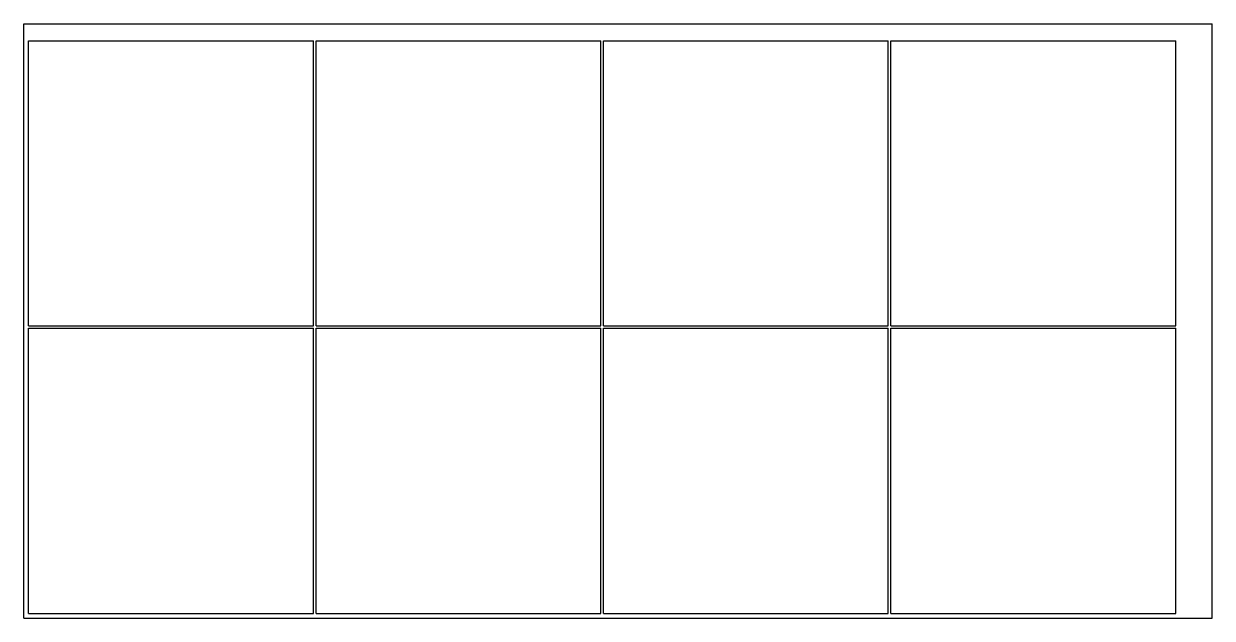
# Model space of a CAD drawing. Extents: x -122 to 122, y -61 to 61.
import ezdxf

# ---------------------------------------------------------------- set-up
doc = ezdxf.new("R2010")
doc.units = 0

msp = doc.modelspace()

# ---------------------------------------------------------------- linework, layer by layer
for p, q in [((-122, -61), (-122, 61)), ((-122, 61), (122, 61)), ((122, -61), (122, 61)), ((-121, -1), (-121, 57.5)), ((-121, 57.5), (-62.5, 57.5)), ((-62.5, -1), (-62.5, 57.5)), ((-62, -1), (-62, 57.5)), ((-62, 57.5), (-3.5, 57.5)), ((-3.5, -1), (-3.5, 57.5)), ((-3, -1), (-3, 57.5)), ((-3, 57.5), (55.5, 57.5)), ((55.5, -1), (55.5, 57.5)), ((56, -1), (56, 57.5)), ((56, 57.5), (114.5, 57.5)), ((114.5, -1), (114.5, 57.5)), ((-121, -1), (-62.5, -1)), ((-121, -60), (-121, -1.5)), ((-121, -1.5), (-62.5, -1.5)), ((-62.5, -60), (-62.5, -1.5)), ((-62, -1), (-3.5, -1)), ((-62, -60), (-62, -1.5)), ((-62, -1.5), (-3.5, -1.5)), ((-3.5, -60), (-3.5, -1.5)), ((-3, -1), (55.5, -1)), ((-3, -60), (-3, -1.5)), ((-3, -1.5), (55.5, -1.5)), ((55.5, -60), (55.5, -1.5)), ((56, -1), (114.5, -1)), ((56, -60), (56, -1.5)), ((56, -1.5), (114.5, -1.5)), ((114.5, -60), (114.5, -1.5)), ((-122, -61), (122, -61)), ((-121, -60), (-62.5, -60)), ((-62, -60), (-3.5, -60)), ((-3, -60), (55.5, -60)), ((56, -60), (114.5, -60))]:
    msp.add_line(p, q)

doc.saveas('drawing.dxf')
